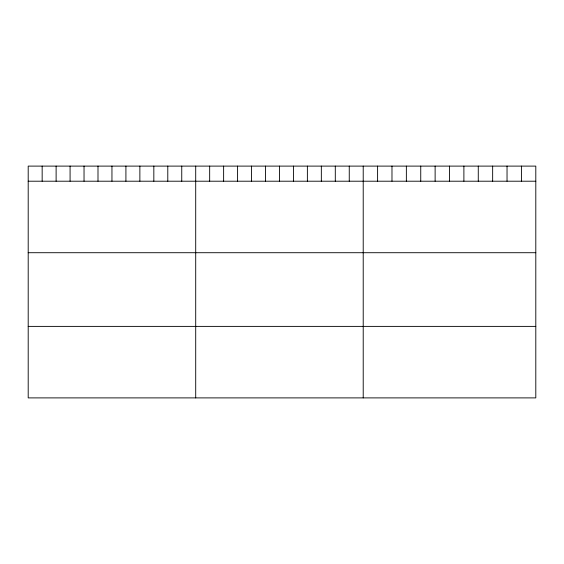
<?xml version="1.0" encoding="UTF-8"?>
<svg xmlns="http://www.w3.org/2000/svg" width="564" height="564" viewBox="0 0 564 564"><rect width="100%" height="100%" fill="white"/><g stroke="black" fill="none" stroke-linecap="round" stroke-linejoin="round"><path stroke-width="0.85" d="M535.8 181.206L535.8 397.895L28.2 397.895L28.2 166.105L535.8 166.105L535.8 181.206L28.2 181.206M28.2 252.714L535.8 252.714M28.2 326.387L535.8 326.387M521.418 166.105L521.418 181.206M507.036 166.105L507.036 181.206M492.654 166.105L492.654 181.206M478.272 166.105L478.272 181.206M463.89 166.105L463.89 181.206M449.508 166.105L449.508 181.206M435.126 166.105L435.126 181.206M420.744 166.105L420.744 181.206M406.362 166.105L406.362 181.206M391.98 166.105L391.98 181.206M377.598 166.105L377.598 181.206M363.216 166.105L363.216 397.895M349.257 166.105L349.257 181.206M335.298 166.105L335.298 181.206M321.339 166.105L321.339 181.206M307.38 166.105L307.38 181.206M293.421 166.105L293.421 181.206M279.462 166.105L279.462 181.206M265.503 166.105L265.503 181.206M251.544 166.105L251.544 181.206M237.585 166.105L237.585 181.206M223.626 166.105L223.626 181.206M209.667 166.105L209.667 181.206M195.708 166.105L195.708 397.895M181.749 166.105L181.749 181.206M167.79 166.105L167.79 181.206M153.831 166.105L153.831 181.206M139.872 166.105L139.872 181.206M125.913 166.105L125.913 181.206M111.954 166.105L111.954 181.206M97.995 166.105L97.995 181.206M84.036 166.105L84.036 181.206M70.077 166.105L70.077 181.206M56.118 166.105L56.118 181.206M42.159 166.105L42.159 181.206"/></g></svg>
